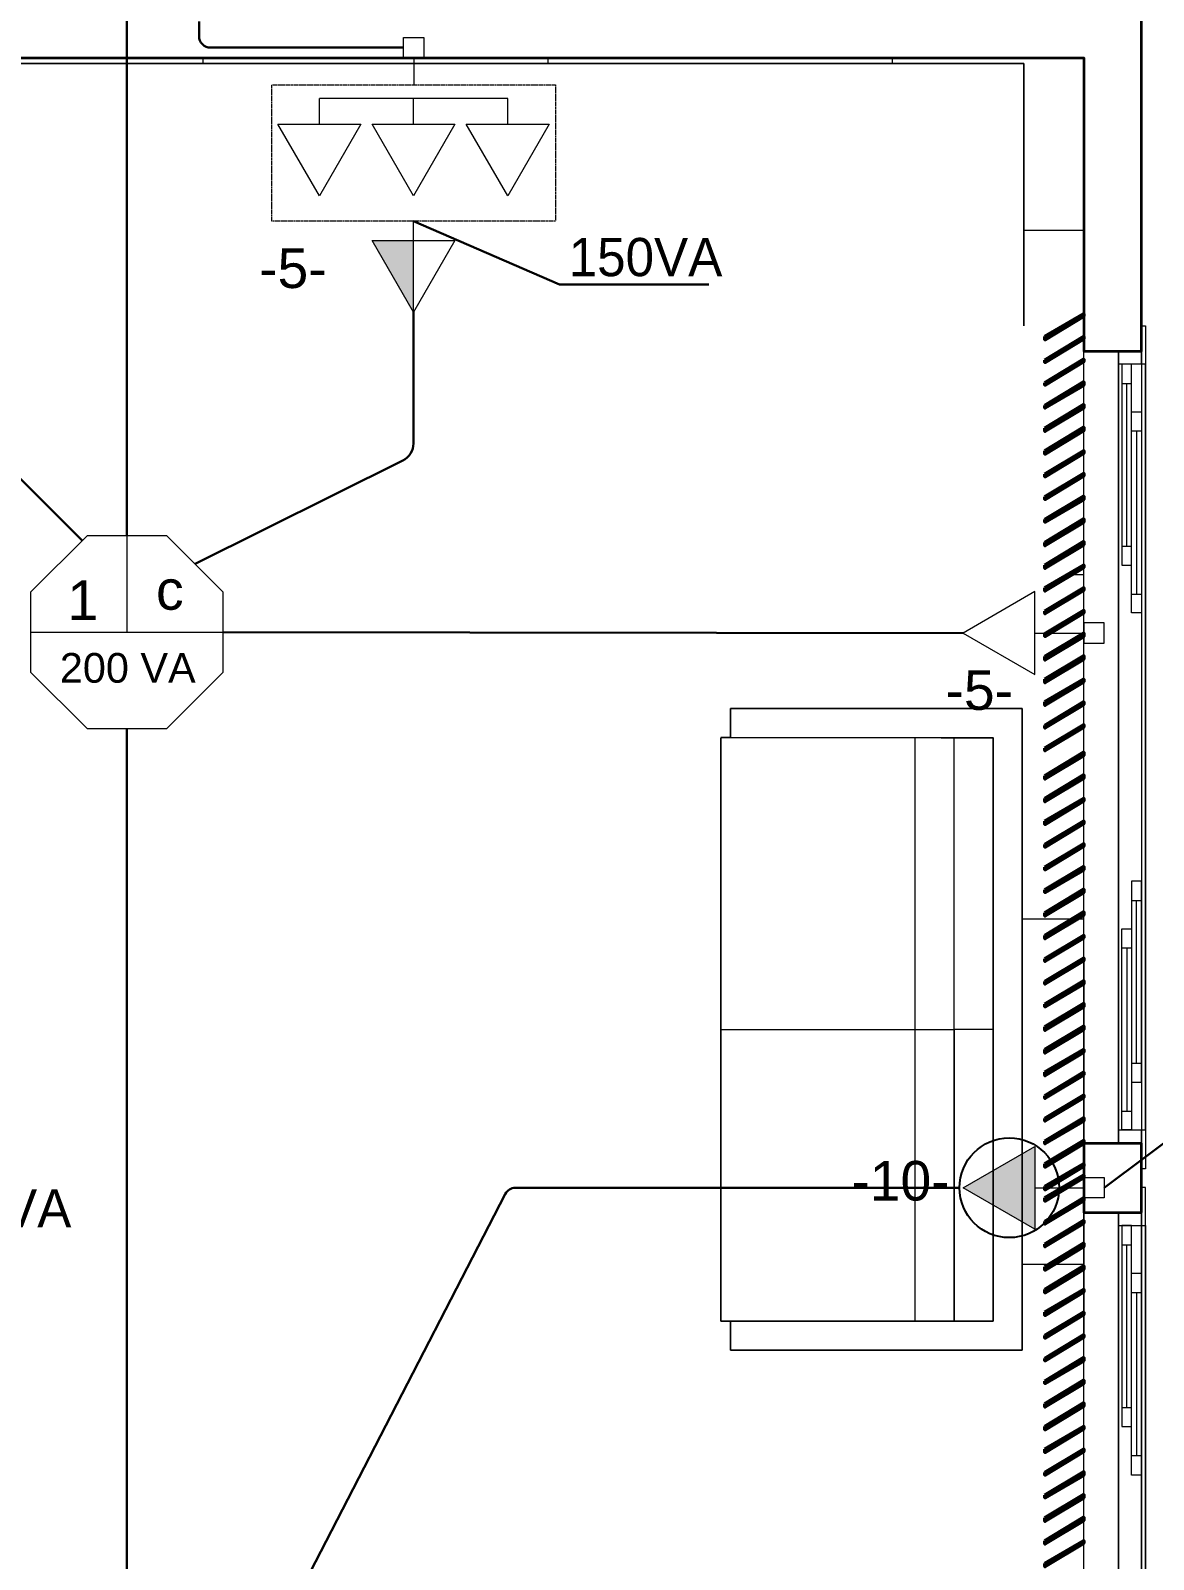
# Model space of a CAD drawing. Header units: millimetres. Extents: x -3501 to 2443, y -1417 to 2787.
# Drawn here: x -2050.7 to -1757.4, y 41.9 to 441.2 of the extents above; entities that cross this region are included whole.
import ezdxf

# ---------------------------------------------------------------- set-up
doc = ezdxf.new("R2010")
doc.units = ezdxf.units.MM
doc.linetypes.add('HIDDEN', pattern=[0.375, 0.25, -0.125])
for name, color, linetype, lineweight in [('EL-ELETRODUTOS-ALV', 5, 'Continuous', 30), ('EL-SIMB-P-CIRC', 1, 'Continuous', 20), ('Eletroduto', 160, 'Continuous', 30), ('Pontos Elétricos', 1, 'Continuous', 20), ('TXT e CIRCUITOS', 7, 'Continuous', 30)]:
    doc.layers.add(name, color=color, linetype=linetype, lineweight=lineweight)
doc.layers.add('Line', color=7, linetype='Continuous', plot=False)
for name, color, linetype in [('Móveis', 7, 'Continuous'), ('PDF_Geometry', 7, 'Continuous'), ('Texto', 7, 'Continuous')]:
    doc.layers.add(name, color=color, linetype=linetype)
doc.layers.get('Móveis').off()
doc.styles.add('estilo2', font='arial.ttf', dxfattribs={"height": 60})
doc.styles.add('PDF Bahnschrift', font='bahnschrift.ttf')
doc.styles.add('txt 2mm', font='arial.ttf', dxfattribs={"height": 100})

# ---------------------------------------------------------------- blocks, each defined once
blk = doc.blocks.new('Sofá 2 lugares')
at = {"layer": 'PDF_Geometry', "lineweight": 9}
for points in [[(54.44, 264.79), (46.57, 264.79), (46.57, 205.77), (43.95, 205.77), (46.57, 205.77), (54.44, 205.77), (54.44, 323.8), (54.44, 205.77), (1.32, 205.77), (54.44, 205.77), (54.44, 323.8), (1.32, 323.8), (1.32, 329.7), (60.34, 329.7), (60.34, 199.87), (1.32, 199.87), (1.32, 205.77), (1.32, 199.87), (1.32, 205.77), (-0.64, 205.77), (1.32, 205.77)], [(-0.64, 264.79), (-0.64, 205.77), (-0.64, 264.79), (-0.64, 323.8), (-0.64, 264.79), (38.7, 264.79), (46.57, 264.79), (46.57, 323.8), (43.95, 323.8), (46.57, 323.8), (54.44, 323.8), (1.32, 323.8)], [(38.7, 205.77), (38.7, 264.79), (38.7, 323.8)], [(46.57, 205.77), (46.57, 264.79), (46.57, 323.8)], [(54.44, 323.8), (46.57, 323.8)], [(54.44, 205.77), (46.57, 205.77)]]:
    blk.add_lwpolyline(points, dxfattribs=at)
for points in [[(60.34, 329.7), (1.32, 329.7)], [(-0.64, 323.8), (-0.64, 264.79), (-0.64, 205.77), (38.7, 205.77), (38.7, 264.79), (38.7, 323.8)], [(1.32, 199.87), (60.34, 199.87)]]:
    blk.add_lwpolyline(points, close=True, dxfattribs=at)
blk = doc.blocks.new('cx luz oct')
at = {"ltscale": 3}
blk.add_line((43508.7, 29483.7), (43508.7, 29288.7), dxfattribs=at)
blk.add_lwpolyline([(43589.5, 29093.7), (43703.7, 29207.9), (43703.7, 29369.5), (43589.5, 29483.7), (43428, 29483.7), (43313.7, 29369.5), (43313.7, 29207.9), (43428, 29093.7)], close=True, dxfattribs=at)
blk.add_lwpolyline([(43313.7, 29288.7), (43703.7, 29288.7)], dxfattribs=at)
blk = doc.blocks.new('tom baixa')
at = {"layer": 'EL-SIMB-P-CIRC', "color": 1}
for p, q in [((138252.4, 40154.5), (138439.9, 40046.3)), ((138252.4, 39938), (138252.4, 40154.5)), ((138071.3, 40019.8), (138071.3, 40072.8)), ((138071.3, 40072.8), (138124.4, 40072.8)), ((138124.4, 40072.8), (138124.4, 40019.8)), ((138124.4, 40019.8), (138071.3, 40019.8)), ((138252.4, 40046.3), (138124.4, 40046.3)), ((138439.9, 40046.3), (138252.4, 39938))]:
    blk.add_line(p, q, dxfattribs=at)
blk = doc.blocks.new('tomada media')
at = {"layer": 'EL-SIMB-P-CIRC'}
h = blk.add_hatch(color=1, dxfattribs=at)
h.dxf.hatch_style = 1
h.paths.add_polyline_path([(37326.2, 15336.9), (37326.2, 15524.4), (37434.4, 15336.9)])
at = {"layer": 'EL-SIMB-P-CIRC', "color": 1}
for p, q in [((37217.9, 15336.9), (37326.2, 15524.4)), ((37326.2, 15524.4), (37326.2, 15336.9)), ((37326.2, 15524.4), (37434.4, 15336.9)), ((37434.4, 15336.9), (37217.9, 15336.9))]:
    blk.add_line(p, q, dxfattribs=at)
at = {"layer": 'EL-SIMB-P-CIRC', "ltscale": 3}
blk.add_line((37326.2, 15336.9), (37326.2, 15286.9), dxfattribs=at)
blk = doc.blocks.new('3 tomadas baixas e 1 média')
at = {"layer": 'EL-SIMB-P-CIRC'}
for p, q in [((-1906.81, 259.67), (-1901.51, 259.67)), ((-1906.81, 254.36), (-1906.81, 259.67)), ((-1901.51, 259.67), (-1901.51, 254.36)), ((-1904.16, 254.36), (-1904.16, 247.29)), ((-1879.63, 243.75), (-1928.83, 243.75)), ((-1928.83, 237.05), (-1928.83, 243.75)), ((-1904.23, 237.05), (-1904.23, 243.75)), ((-1879.63, 237.05), (-1879.63, 243.75))]:
    blk.add_line(p, q, dxfattribs=at)
at = {"layer": 'EL-SIMB-P-CIRC', "linetype": 'HIDDEN', "ltscale": 0.025}
for p, q in [((-1941.22, 247.29), (-1867.11, 247.29)), ((-1941.22, 211.67), (-1941.22, 247.29)), ((-1867.11, 247.29), (-1867.11, 211.67)), ((-1867.11, 211.67), (-1941.22, 211.67))]:
    blk.add_line(p, q, dxfattribs=at)
at = {"layer": 'EL-SIMB-P-CIRC', "color": 1}
for p, q in [((-1928.83, 218.3), (-1939.65, 237.05)), ((-1939.65, 237.05), (-1918, 237.05)), ((-1918, 237.05), (-1928.83, 218.3)), ((-1904.23, 218.3), (-1915.05, 237.05)), ((-1915.05, 237.05), (-1893.4, 237.05)), ((-1893.4, 237.05), (-1904.23, 218.3)), ((-1879.63, 218.3), (-1890.45, 237.05)), ((-1890.45, 237.05), (-1868.8, 237.05)), ((-1868.8, 237.05), (-1879.63, 218.3))]:
    blk.add_line(p, q, dxfattribs=at)
at = {"layer": 'Pontos Elétricos'}
blk.add_line((-1901.51, 254.36), (-1906.81, 254.36), dxfattribs=at)
at = {"layer": 'EL-SIMB-P-CIRC', "xscale": 0.1, "yscale": 0.1, "zscale": 0.1, "rotation": 180}
blk.add_blockref('tomada media', (1828.39, 1740.35), dxfattribs=at)
blk = doc.blocks.new('tom alta')
at = {"layer": 'EL-SIMB-P-CIRC'}
blk.add_hatch(color=1, dxfattribs=at).paths.add_polyline_path([(138252.4, 39188.3), (138439.9, 39296.5), (138252.4, 39404.8)])
at = {"layer": 'EL-SIMB-P-CIRC', "color": 1}
for p, q in [((138252.4, 39404.8), (138439.9, 39296.5)), ((138252.4, 39188.3), (138252.4, 39404.8)), ((138071.3, 39270), (138071.3, 39323)), ((138071.3, 39323), (138124.4, 39323)), ((138124.4, 39323), (138124.4, 39270)), ((138252.4, 39296.5), (138124.4, 39296.5)), ((138439.9, 39296.5), (138252.4, 39188.3)), ((138124.4, 39270), (138071.3, 39270))]:
    blk.add_line(p, q, dxfattribs=at)
blk = doc.blocks.new('Ar-Condicionado')
at = {"layer": 'Line', "color": 244, "true_color": 0x991b1e}
blk.add_circle((-1505.9, 78.18), 13.01, dxfattribs=at)
at = {"layer": 'EL-SIMB-P-CIRC', "ltscale": 3, "xscale": 0.1, "yscale": 0.1, "zscale": 0.1, "rotation": 90}
blk.add_blockref('tom alta', (2423.75, -13753.73), dxfattribs=at)

msp = doc.modelspace()

# ---------------------------------------------------------------- linework, layer by layer
at = {"layer": 'Eletroduto'}
for points in [[(-2130.64, 650.7), (-2153, 650.7), (-2153, 424.95, 0.198912), (-2152.12, 422.83), (-2037.26, 307.97)], [(-2025.53, 309.27), (-2025.53, 632.82, -0.414214), (-2022.53, 635.82), (-1968.28, 635.82)], [(-2006.7, 443.6), (-2006.7, 439.74, 0.414214), (-2003.7, 436.74), (-1953.27, 436.74)], [(-2007.73, 301.89), (-1953.45, 328.91, 0.284583), (-1950.68, 333.38), (-1950.68, 367.65)], [(-1808.08, 138.96), (-1924.05, 138.96, 0.280724), (-1926.72, 137.33), (-2000.36, -5.48)]]:
    msp.add_lwpolyline(points, format="xyb", dxfattribs=at)
for points in [[(-2000.36, 284.09), (-1807.14, 283.83)], [(-2025.53, 258.92), (-2025.53, 9.27)]]:
    msp.add_lwpolyline(points, dxfattribs=at)
at = {"layer": 'PDF_Geometry', "lineweight": 35}
for points in [[(-2125.64, 448.91), (-2125.64, 434.09), (-1775.59, 434.09), (-1775.59, 357.48), (-1760.56, 357.48), (-1760.56, 535.47), (-1775.59, 535.47), (-1775.59, 448.91), (-2110.61, 448.91), (-2110.61, 459.07), (-2125.64, 459.07)], [(-1760.56, 132.5), (-1760.56, 150.49), (-1775.59, 150.49), (-1775.59, 132.5)]]:
    msp.add_lwpolyline(points, close=True, dxfattribs=at)
at = {"layer": 'PDF_Geometry', "lineweight": 18}
for points in [[(-1775.59, 434.09), (-2275.48, 434.09), (-2275.48, 284.67)], [(-1791.25, 432.61), (-1791.25, 364.04), (-1791.25, 432.61)], [(-1760.56, 364.04), (-1759.5, 364.04), (-1759.5, 143.93), (-1760.56, 143.93)], [(-1775.59, 355.36), (-1775.59, 357.48), (-1766.49, 357.48), (-1766.49, 354.09)], [(-1766.49, 150.49), (-1766.49, 357.48), (-1766.49, 150.49)], [(-1775.59, 349.44), (-1775.59, 354.73)], [(-1760.56, 354.09), (-1760.56, 154.09)], [(-1775.59, 198.75), (-1775.59, 348.59)], [(-1775.59, 343.51), (-1775.59, 345.84)], [(-1775.59, 337.58), (-1775.59, 342.66)], [(-1775.59, 331.45), (-1775.59, 336.74)], [(-1775.59, 325.52), (-1775.59, 330.81)], [(-1775.59, 319.59), (-1775.59, 324.89)], [(-1775.59, 313.67), (-1775.59, 318.75)], [(-1775.59, 307.74), (-1775.59, 312.82)], [(-1775.59, 301.61), (-1775.59, 306.9)], [(-1775.59, 295.68), (-1775.59, 300.97)], [(-1775.59, 289.75), (-1775.59, 295.04)], [(-1775.59, 283.83), (-1775.59, 289.12)], [(-1775.59, 277.9), (-1775.59, 282.98)], [(-1775.59, 271.76), (-1775.59, 277.05)], [(-1775.59, 265.84), (-1775.59, 271.13)], [(-1775.59, 259.91), (-1775.59, 265.2)], [(-1775.59, 252.72), (-1775.59, 259.28)], [(-1775.59, 246.79), (-1775.59, 251.87)], [(-1775.59, 240.65), (-1775.59, 245.94)], [(-1775.59, 234.73), (-1775.59, 240.02)], [(-1775.59, 228.8), (-1775.59, 234.09)], [(-1775.59, 222.87), (-1775.59, 228.17)], [(-1775.59, 216.95), (-1775.59, 222.03)], [(-1775.59, 211.02), (-1775.59, 216.1)], [(-1775.59, 204.89), (-1775.59, 210.18)], [(-1775.59, 198.96), (-1775.59, 204.25)], [(-1766.49, 150.49), (-1766.49, 154.09)], [(-1775.59, 145.2), (-1775.59, 150.49)], [(-1775.59, 142.24), (-1775.59, 144.57)], [(-1775.59, 136.31), (-1775.59, 141.61)], [(-1760.56, -81.04), (-1759.5, -81.04), (-1759.5, 139.07), (-1760.56, 139.07)], [(-1775.59, 135.68), (-1775.59, 130.39), (-1775.59, 132.5)], [(-1766.49, 132.5), (-1766.49, 129.12)], [(-1766.49, 132.5), (-1766.49, -74.48), (-1766.49, 132.5)], [(-1760.56, 129.12), (-1760.56, -70.88)], [(-1775.59, -44.64), (-1775.59, -49.93), (-1775.59, 105.84), (-1775.59, 100.55)], [(-1775.59, 94.62), (-1775.59, 99.91)], [(-1775.59, 88.69), (-1775.59, 93.77)], [(-1775.59, 82.77), (-1775.59, 87.85)], [(-1775.59, 76.63), (-1775.59, 81.92)], [(-1775.59, 70.71), (-1775.59, 76)], [(-1775.59, 64.78), (-1775.59, 70.07)], [(-1775.59, 58.85), (-1775.59, 63.93)], [(-1775.59, 52.93), (-1775.59, 58.01)], [(-1775.59, 46.79), (-1775.59, 52.08)], [(-1775.59, 40.86), (-1775.59, 46.16)]]:
    msp.add_lwpolyline(points, dxfattribs=at)
for points in [[(-1791.25, 432.61), (-2096.01, 432.61)], [(-1759.5, 354.09), (-1760.56, 354.09), (-1760.56, 364.04), (-1759.5, 364.04)], [(-1765.64, 354.09), (-1765.64, 301.61), (-1763.1, 301.61), (-1763.1, 354.09)], [(-1760.56, 154.09), (-1759.5, 154.09), (-1759.5, 354.09), (-1760.56, 354.09)], [(-1763.1, 341.61), (-1760.56, 341.61), (-1760.56, 289.12), (-1763.1, 289.12)], [(-1763.1, 219.07), (-1763.1, 166.58), (-1760.56, 166.58), (-1760.56, 219.07)], [(-1765.64, 206.58), (-1763.1, 206.58), (-1763.1, 154.09), (-1765.64, 154.09)], [(-1775.59, 198.32), (-1775.59, 193.03)], [(-1775.59, 192.19), (-1775.59, 187.11)], [(-1775.59, 186.26), (-1775.59, 181.18)], [(-1775.59, 180.34), (-1775.59, 175.04)], [(-1775.59, 174.41), (-1775.59, 169.12)], [(-1775.59, 168.48), (-1775.59, 163.19)], [(-1775.59, 162.56), (-1775.59, 157.27)], [(-1775.59, 156.42), (-1775.59, 151.34)], [(-1759.5, 143.93), (-1760.56, 143.93), (-1760.56, 154.09), (-1759.5, 154.09)], [(-1759.5, 129.12), (-1759.5, 139.07), (-1760.56, 139.07), (-1760.56, 129.12)], [(-1775.59, 129.75), (-1775.59, 124.46)], [(-1765.64, 129.12), (-1765.64, 76.63), (-1763.1, 76.63), (-1763.1, 129.12)], [(-1760.56, 129.12), (-1759.5, 129.12), (-1759.5, -70.88), (-1760.56, -70.88)], [(-1775.59, 123.62), (-1775.59, 118.54)], [(-1775.59, 117.69), (-1775.59, 112.4)], [(-1763.1, 116.63), (-1760.56, 116.63), (-1760.56, 63.93), (-1763.1, 63.93)], [(-1775.59, 111.76), (-1775.59, 106.47)]]:
    msp.add_lwpolyline(points, close=True, dxfattribs=at)
at = {"layer": 'PDF_Geometry', "color": 8, "lineweight": 18, "true_color": 0x787878}
for points in [[(-2005.64, 432.61), (-2005.64, 434.09)], [(-1915.48, 432.61), (-1915.48, 434.09)], [(-1825.53, 432.61), (-1825.53, 434.09)], [(-1775.59, 389.01), (-1791.25, 389.01)], [(-1775.59, 299.07), (-1778.76, 299.07)], [(-1778.76, 209.12), (-1791.67, 209.12)], [(-1775.59, 209.12), (-1777.49, 209.12)], [(-1784.48, 118.96), (-1791.67, 118.96)], [(-1775.59, 118.96), (-1783.42, 118.96)]]:
    msp.add_lwpolyline(points, dxfattribs=at)
at = {"layer": 'PDF_Geometry', "lineweight": 50}
for points in [[(-1785.75, 361.29), (-1785.75, 360.44), (-1775.59, 366.58), (-1775.59, 367.21)], [(-1785.75, 355.15), (-1785.75, 354.52), (-1775.59, 360.65), (-1775.59, 361.29)], [(-1785.75, 349.22), (-1785.75, 348.59), (-1775.59, 354.73), (-1775.59, 355.36)], [(-1785.75, 343.3), (-1785.75, 342.66), (-1775.59, 348.59), (-1775.59, 349.44)], [(-1785.75, 337.37), (-1785.75, 336.53), (-1775.59, 342.66), (-1775.59, 343.51)], [(-1785.75, 331.45), (-1785.75, 330.6), (-1775.59, 336.74), (-1775.59, 337.58)], [(-1785.75, 325.31), (-1785.75, 324.67), (-1775.59, 330.81), (-1775.59, 331.45)], [(-1785.75, 319.38), (-1785.75, 318.75), (-1775.59, 324.89), (-1775.59, 325.52)], [(-1785.75, 313.46), (-1785.75, 312.82), (-1775.59, 318.75), (-1775.59, 319.59)], [(-1785.75, 307.53), (-1785.75, 306.68), (-1775.59, 312.82), (-1775.59, 313.67)], [(-1785.75, 301.61), (-1785.75, 300.76), (-1775.59, 306.9), (-1775.59, 307.74)], [(-1785.75, 295.68), (-1785.75, 294.83), (-1775.59, 300.97), (-1775.59, 301.61)], [(-1785.75, 289.54), (-1785.75, 288.91), (-1775.59, 295.04), (-1775.59, 295.68)], [(-1785.75, 283.62), (-1785.75, 282.98), (-1775.59, 289.12), (-1775.59, 289.75)], [(-1785.75, 277.69), (-1785.75, 276.84), (-1775.59, 282.98), (-1775.59, 283.83)], [(-1785.75, 271.76), (-1785.75, 270.92), (-1775.59, 277.05), (-1775.59, 277.9)], [(-1785.75, 265.84), (-1785.75, 264.99), (-1775.59, 271.13), (-1775.59, 271.76)], [(-1785.75, 259.7), (-1785.75, 259.07), (-1775.59, 265.2), (-1775.59, 265.84)], [(-1785.75, 253.77), (-1785.75, 253.14), (-1775.59, 259.28), (-1775.59, 259.91)], [(-1785.75, 246.58), (-1785.75, 245.73), (-1775.59, 251.87), (-1775.59, 252.72)], [(-1785.75, 240.65), (-1785.75, 239.81), (-1775.59, 245.94), (-1775.59, 246.79)], [(-1785.75, 234.73), (-1785.75, 233.88), (-1775.59, 240.02), (-1775.59, 240.65)], [(-1785.75, 228.59), (-1785.75, 227.95), (-1775.59, 234.09), (-1775.59, 234.73)], [(-1785.75, 222.66), (-1785.75, 222.03), (-1775.59, 228.17), (-1775.59, 228.8)], [(-1785.75, 216.74), (-1785.75, 216.1), (-1775.59, 222.03), (-1775.59, 222.87)], [(-1785.75, 210.81), (-1785.75, 209.96), (-1775.59, 216.1), (-1775.59, 216.95)], [(-1785.75, 204.89), (-1785.75, 204.04), (-1775.59, 210.18), (-1775.59, 211.02)], [(-1785.75, 198.75), (-1785.75, 198.11), (-1775.59, 204.25), (-1775.59, 204.89)], [(-1785.75, 192.82), (-1785.75, 192.19), (-1775.59, 198.32), (-1775.59, 198.96)], [(-1785.75, 186.9), (-1785.75, 186.26), (-1775.59, 192.19), (-1775.59, 193.03)], [(-1785.75, 180.97), (-1785.75, 180.12), (-1775.59, 186.26), (-1775.59, 187.11)], [(-1785.75, 175.04), (-1785.75, 174.2), (-1775.59, 180.34), (-1775.59, 181.18)], [(-1785.75, 169.12), (-1785.75, 168.27), (-1775.59, 174.41), (-1775.59, 175.04)], [(-1785.75, 162.98), (-1785.75, 162.35), (-1775.59, 168.48), (-1775.59, 169.12)], [(-1785.75, 157.05), (-1785.75, 156.42), (-1775.59, 162.56), (-1775.59, 163.19)], [(-1785.75, 151.13), (-1785.75, 150.49), (-1775.59, 156.42), (-1775.59, 157.27)], [(-1785.75, 145.2), (-1785.75, 144.36), (-1775.59, 150.49), (-1775.59, 151.34)], [(-1785.75, 139.28), (-1785.75, 138.43), (-1775.59, 144.57), (-1775.59, 145.2)], [(-1785.75, 136.31), (-1785.75, 135.47), (-1775.59, 141.61), (-1775.59, 142.24)], [(-1785.75, 130.18), (-1785.75, 129.54), (-1775.59, 135.68), (-1775.59, 136.31)], [(-1785.75, 124.25), (-1785.75, 123.62), (-1775.59, 129.75), (-1775.59, 130.39)], [(-1785.75, 118.32), (-1785.75, 117.48), (-1775.59, 123.62), (-1775.59, 124.46)], [(-1785.75, 112.4), (-1785.75, 111.55), (-1775.59, 117.69), (-1775.59, 118.54)], [(-1785.75, 106.47), (-1785.75, 105.63), (-1775.59, 111.76), (-1775.59, 112.4)], [(-1785.75, 100.34), (-1785.75, 99.7), (-1775.59, 105.84), (-1775.59, 106.47)], [(-1785.75, 94.41), (-1785.75, 93.77), (-1775.59, 99.91), (-1775.59, 100.55)], [(-1785.75, 88.48), (-1785.75, 87.85), (-1775.59, 93.77), (-1775.59, 94.62)], [(-1785.75, 82.56), (-1785.75, 81.71), (-1775.59, 87.85), (-1775.59, 88.69)], [(-1785.75, 76.63), (-1785.75, 75.78), (-1775.59, 81.92), (-1775.59, 82.77)], [(-1785.75, 70.71), (-1785.75, 69.86), (-1775.59, 76), (-1775.59, 76.63)], [(-1785.75, 64.57), (-1785.75, 63.93), (-1775.59, 70.07), (-1775.59, 70.71)], [(-1785.75, 58.64), (-1785.75, 58.01), (-1775.59, 63.93), (-1775.59, 64.78)], [(-1785.75, 52.72), (-1785.75, 51.87), (-1775.59, 58.01), (-1775.59, 58.85)], [(-1785.75, 46.79), (-1785.75, 45.94), (-1775.59, 52.08), (-1775.59, 52.93)], [(-1785.75, 40.86), (-1785.75, 40.02), (-1775.59, 46.16), (-1775.59, 46.79)]]:
    msp.add_lwpolyline(points, close=True, dxfattribs=at)
at = {"layer": 'PDF_Geometry', "lineweight": 20}
for points in [[(-1766.49, 357.48), (-1760.56, 357.48), (-1760.56, 354.09), (-1766.49, 354.09)], [(-1765.64, 354.09), (-1765.64, 349.01), (-1763.1, 349.01), (-1763.1, 354.09)], [(-1763.1, 341.61), (-1760.56, 341.61), (-1760.56, 336.53), (-1763.1, 336.53)], [(-1765.64, 306.47), (-1765.64, 301.61), (-1763.1, 301.61), (-1763.1, 306.47)], [(-1763.1, 293.99), (-1760.56, 293.99), (-1760.56, 289.12), (-1763.1, 289.12)], [(-1763.1, 219.07), (-1763.1, 213.99), (-1760.56, 213.99), (-1760.56, 219.07)], [(-1765.64, 206.58), (-1763.1, 206.58), (-1763.1, 201.5), (-1765.64, 201.5)], [(-1763.1, 171.45), (-1763.1, 166.58), (-1760.56, 166.58), (-1760.56, 171.45)], [(-1765.64, 158.96), (-1763.1, 158.96), (-1763.1, 154.09), (-1765.64, 154.09)], [(-1766.49, 154.09), (-1760.56, 154.09), (-1760.56, 150.49), (-1766.49, 150.49)], [(-1766.49, 132.5), (-1766.49, 129.12), (-1760.56, 129.12), (-1760.56, 132.5)], [(-1765.64, 129.12), (-1765.64, 124.04), (-1763.1, 124.04), (-1763.1, 129.12)], [(-1763.1, 116.63), (-1760.56, 116.63), (-1760.56, 111.55), (-1763.1, 111.55)], [(-1765.64, 81.5), (-1765.64, 76.63), (-1763.1, 76.63), (-1763.1, 81.5)], [(-1763.1, 69.01), (-1760.56, 69.01), (-1760.56, 63.93), (-1763.1, 63.93)]]:
    msp.add_lwpolyline(points, close=True, dxfattribs=at)
for points in [[(-1764.37, 306.47), (-1764.37, 349.01)], [(-1761.83, 336.53), (-1761.83, 293.99)], [(-1761.83, 171.45), (-1761.83, 213.99)], [(-1764.37, 201.5), (-1764.37, 158.96)], [(-1764.37, 81.5), (-1764.37, 124.04)], [(-1761.83, 111.55), (-1761.83, 69.01)]]:
    msp.add_lwpolyline(points, dxfattribs=at)
at = {"layer": 'PDF_Geometry', "lineweight": 9}
for points in [[(-1867.86, 264.14), (-1867.86, 256.53)], [(-1791.67, 96.53), (-1791.67, 264.14)], [(-1870.4, 256.53), (-1867.86, 256.53)]]:
    msp.add_lwpolyline(points, close=True, dxfattribs=at)
for points in [[(-1799.29, 180.34), (-1799.29, 256.53)], [(-1799.29, 104.14), (-1799.29, 180.34)]]:
    msp.add_lwpolyline(points, dxfattribs=at)
at = {"layer": 'TXT e CIRCUITOS'}
for p, q in [((-1950.68, 391.4), (-1912.56, 374.85)), ((-1912.56, 374.85), (-1873.54, 374.85)), ((-1770.28, 138.96), (-1744.67, 158.18))]:
    msp.add_line(p, q, dxfattribs=at)

# ---------------------------------------------------------------- block references
at = {"layer": 'EL-ELETRODUTOS-ALV', "ltscale": 3, "xscale": -0.1, "yscale": 0.1, "zscale": 0.1}
msp.add_blockref('tom baixa', (12036.85, -3720.8), dxfattribs=at)
at = {"layer": 'Line', "color": 244, "true_color": 0x991b1e, "rotation": 90}
msp.add_blockref('Ar-Condicionado', (-1716.88, 1644.86), dxfattribs=at)
at = {"layer": 'Móveis', "xscale": 1.291005291005303, "yscale": 1.291005291005303, "zscale": 1.291005291005303}
msp.add_blockref('Sofá 2 lugares', (-1869.57, -161.51), dxfattribs=at)
at = {"layer": 'Pontos Elétricos', "xscale": 0.1291005291005304, "yscale": 0.1291005291005304, "zscale": 0.1291005291005304}
msp.add_blockref('cx luz oct', (-7642.54, -3497.09), dxfattribs=at)
at = {"layer": 'TXT e CIRCUITOS'}
msp.add_blockref('3 tomadas baixas e 1 média', (-46.45, 179.73), dxfattribs=at)

# ---------------------------------------------------------------- texts
at = {"layer": 'Texto', "insert": (-2209.91, 132.06), "char_height": 10, "attachment_point": 4, "style": 'PDF Bahnschrift'}
msp.add_mtext('Pot. de Iluminação = 400 VA', dxfattribs=at)
at = {"layer": 'TXT e CIRCUITOS', "ltscale": 3, "attachment_point": 1}
for s, width, gutter_width, insert, char_height, style in [('-5-', 19.6112, 51.64, (-1991, 384.28), 10.328, 'txt 2mm'), ('1', 19.6112, 51.64, (-2041.06, 297.6), 10.33, 'txt 2mm'), ('c', 19.6112, 51.64, (-2017.94, 300.26), 10.33, 'txt 2mm'), ('200 VA', 42.6066, 38.73, (-2043.07, 278.62), 7.746, 'estilo2'), ('-5-', 19.6112, 51.64, (-1811.71, 274.1), 10.328, 'txt 2mm'), ('-10-', 19.6112, 51.64, (-1836.3, 145.96), 10.328, 'txt 2mm')]:
    msp.add_mtext_dynamic_manual_height_columns(s, width=width, gutter_width=gutter_width, heights=[0], dxfattribs=dict(at, insert=insert, char_height=char_height, style=style))
at = {"layer": 'TXT e CIRCUITOS', "insert": (-1910.16, 381.97), "char_height": 10, "attachment_point": 4, "style": 'PDF Bahnschrift'}
msp.add_mtext('150VA', dxfattribs=at)

doc.saveas('drawing.dxf')
